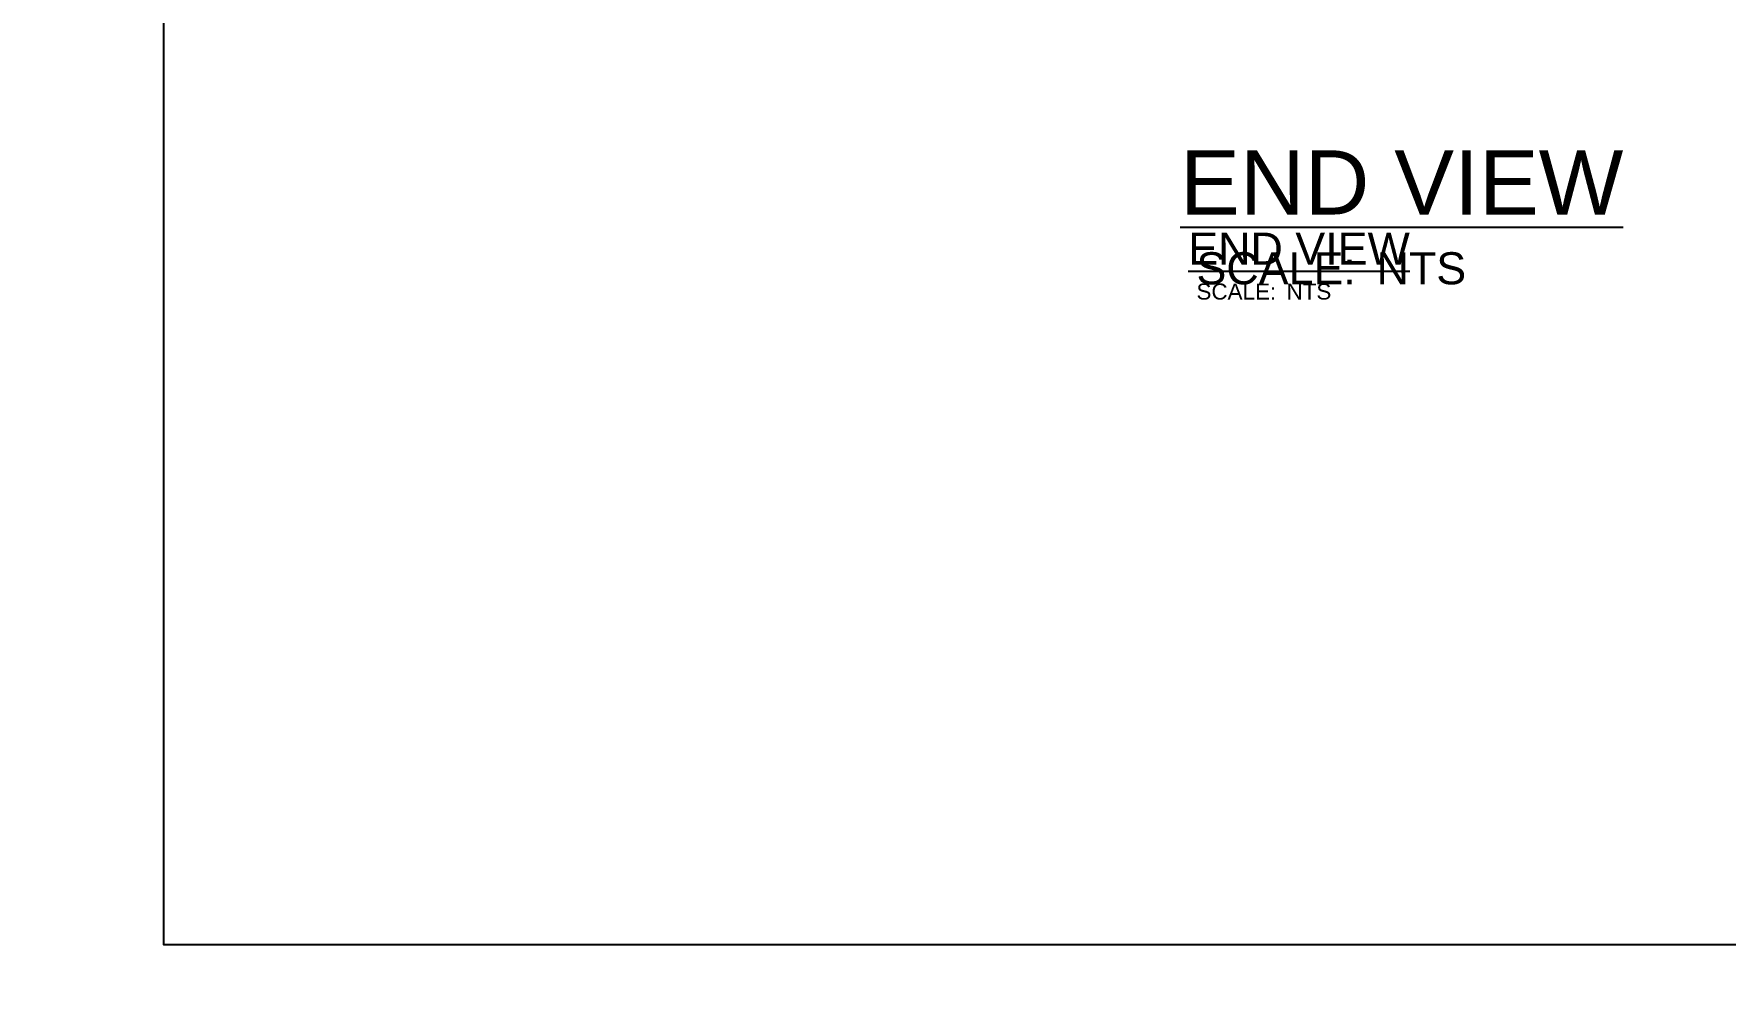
# Model space of a CAD drawing. Header units: feet. Extents: x -4 to 2246, y -9 to 1440.
# Drawn here: x 2052.8 to 2071.13, y 1365.55 to 1375.94 of the extents above; entities that cross this region are included whole.
import ezdxf
from ezdxf import colors
from ezdxf.entities.mleader import LeaderData, LeaderLine
from ezdxf.enums import TextEntityAlignment as Align
from ezdxf.math import Vec2, Vec3

# ---------------------------------------------------------------- set-up
doc = ezdxf.new("R2010")
doc.units = ezdxf.units.FT
doc.header["$MEASUREMENT"] = 0
for name, color, linetype in [('G-ANNO-TEXT', 1, 'Continuous'), ('G-ANNO-TEXT @ 1', 1, 'Continuous'), ('G-ANNO-TEXT @ 2', 1, 'Continuous')]:
    doc.layers.add(name, color=color, linetype=linetype)
doc.styles.add('NEI-A', font='arial.ttf')

# ---------------------------------------------------------------- blocks, each defined once
blk = doc.blocks.new('TITLE NAME')
at = {"style": 'NEI-A'}
blk.add_attdef('TITLE_NAME_001', (-0.03, 0.2528), '', height=0.2, dxfattribs=at)
for tag, p in [('SCALE:', (0, 0)), ('1"_=_', (0.5614, 0.0023))]:
    blk.add_attdef(tag, text='', height=0.1, dxfattribs=at).set_placement(p, align=Align.BOTTOM_LEFT)
blk = doc.blocks.new('*U34')
at = {"layer": 'G-ANNO-TEXT @ 1'}
ref = blk.add_blockref('TITLE NAME', (2065.4, 1372.892), dxfattribs=dict(at, xscale=1.738563607843373, yscale=1.738563607843373, zscale=1.738563607843373))
ref.add_attrib('TITLE_NAME_001', '%%UEND VIEW', (2065.311, 1373.436), dxfattribs={"layer": '0', "height": 0.34771, "style": 'NEI-A'})
ref.add_attrib('SCALE:', 'SCALE:', dxfattribs={"layer": '0', "height": 0.1739, "style": 'NEI-A'}).set_placement((2065.4, 1373.006), align=Align.BOTTOM_LEFT)
ref.add_attrib('1"_=_', 'NTS', dxfattribs={"layer": '0', "height": 0.1739, "style": 'NEI-A'}).set_placement((2066.376, 1373.006), align=Align.BOTTOM_LEFT)
at = {"layer": 'G-ANNO-TEXT @ 2'}
ref = blk.add_blockref('TITLE NAME', (2065.4, 1372.892), dxfattribs=dict(at, xscale=3.477127215686746, yscale=3.477127215686746, zscale=3.477127215686746))
ref.add_attrib('TITLE_NAME_001', '%%UEND VIEW', (2065.223, 1373.98), dxfattribs={"layer": '0', "height": 0.69543, "style": 'NEI-A'})
ref.add_attrib('SCALE:', 'SCALE:', dxfattribs={"layer": '0', "height": 0.3477, "style": 'NEI-A'}).set_placement((2065.4, 1373.119), align=Align.BOTTOM_LEFT)
ref.add_attrib('1"_=_', 'NTS', dxfattribs={"layer": '0', "height": 0.3477, "style": 'NEI-A'}).set_placement((2067.352, 1373.119), align=Align.BOTTOM_LEFT)
blk = doc.blocks.new('Equipment Callout Arrowhead .75')
at = {"color": 0}
blk.add_ellipse((-0.25, 0), major_axis=(0.743, 0), ratio=0.350959, start_param=-0.80282, end_param=3.944413, dxfattribs=at)

msp = doc.modelspace()

# ---------------------------------------------------------------- block references
at = {"layer": 'G-ANNO-TEXT'}
msp.add_blockref('*U34', (0, 0), dxfattribs=at)

# ---------------------------------------------------------------- next in the draw order: leaders
ml = msp.add_multileader_mtext('Standard', dxfattribs=at)
ml.set_content('\\A1;6 MOTOR CONTROL CABLE CONDUITS (TYP.)', color=256, style='NEI-A')
ml.set_leader_properties()
ml.set_arrow_properties(name='Equipment Callout Arrowhead .75')
ml.build(insert=Vec2(0, 0))
ml.multileader.update_dxf_attribs({"dogleg_length": 0.0625, "arrow_head_size": 0.125})
ctx = ml.context
ctx.base_point, ctx.char_height, ctx.arrow_head_size, ctx.landing_gap_size, ctx.plane_origin = Vec3(2133.680839, 1383.790863), 0.1, 0.125, 0.09, Vec3(2077.345805, 1319.927864)
notes = []
notes.append((ctx, [(0, (0, 0, 0), (0, 0), (1, 0), 1, [])]))
ctx.mtext.insert, ctx.mtext.width, ctx.mtext.flow_direction = Vec3(2133.770839, 1383.855563), 2.21448175, 5
ctx.mtext.has_bg_fill, ctx.mtext.bg_color, ctx.mtext.bg_scale_factor, ctx.mtext.bg_transparency, ctx.mtext.use_window_bg_color = 1, -1027028792, 1.5, 0, 1
for ctx, leaders in notes:
    for number, flags, end, landing, length, lines in leaders:
        leader = LeaderData()
        leader.index, (leader.has_last_leader_line, leader.has_dogleg_vector, leader.attachment_direction) = number, flags
        leader.last_leader_point, leader.dogleg_vector, leader.dogleg_length = Vec3(end), Vec3(landing), length
        for number, points, colour, breaks in lines:
            line = LeaderLine()
            line.index, line.vertices, line.color, line.breaks = number, Vec3.list(points), colors.encode_raw_color(colour), breaks
            leader.lines.append(line)
        ctx.leaders.append(leader)

# ---------------------------------------------------------------- next in the draw order: linework, layer by layer
at = {"layer": 'Defpoints'}
msp.add_lwpolyline([(2054.207799, 1407.063072), (2116.207799, 1407.063072), (2116.207799, 1366.063072), (2054.207799, 1366.063072)], close=True, dxfattribs=at)

doc.saveas('drawing.dxf')
